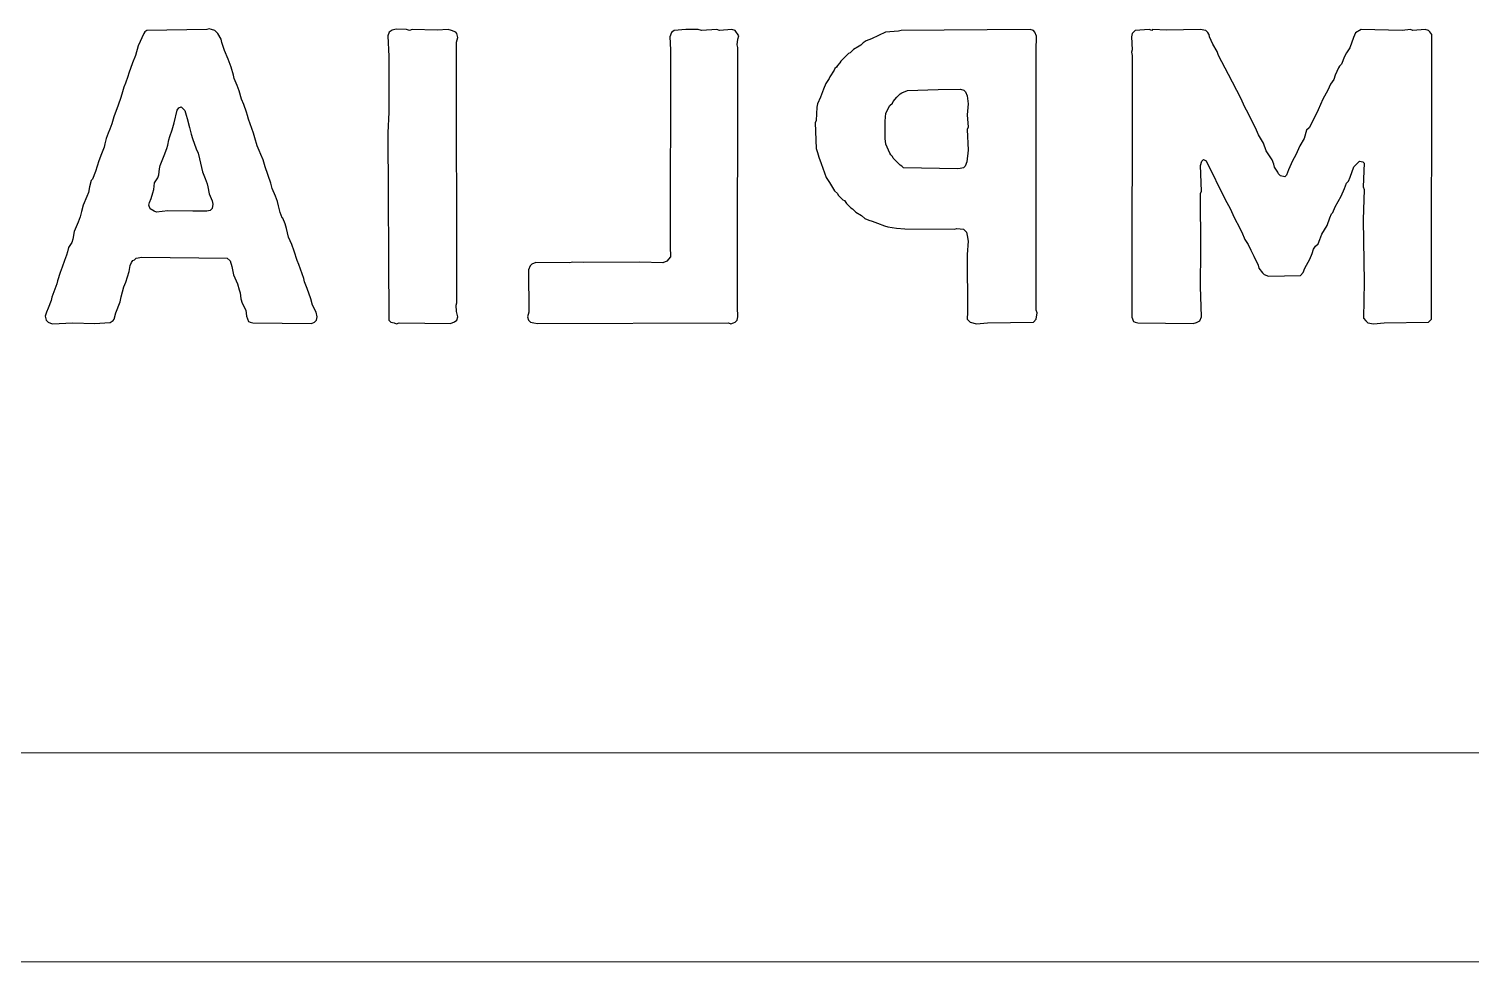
# Model space of a CAD drawing. Header units: inches. Extents: x 0 to 355, y -10 to 78.
# Drawn here: x 78.336 to 80.414, y 32.8 to 34.145 of the extents above; entities that cross this region are included whole.
import ezdxf

# ---------------------------------------------------------------- set-up
doc = ezdxf.new("R2010")
doc.units = ezdxf.units.IN
doc.layers.add('Bottom Overlay', color=54, linetype='Continuous')

msp = doc.modelspace()

# ---------------------------------------------------------------- linework, layer by layer
at = {"layer": 'Bottom Overlay'}
for p, q in [((78.5056, 34.1425), (78.5027, 34.1407)), ((78.592, 34.1437), (78.5056, 34.1425)), ((78.5956, 34.1449), (78.592, 34.1437)), ((78.5991, 34.1437), (78.5956, 34.1449)), ((78.6039, 34.1425), (78.5991, 34.1437)), ((78.608, 34.1384), (78.6039, 34.1425)), ((78.859, 34.1431), (78.8548, 34.1401)), ((78.8649, 34.1443), (78.859, 34.1431)), ((78.8797, 34.1437), (78.8649, 34.1443)), ((78.8844, 34.1425), (78.8797, 34.1437)), ((78.888, 34.1437), (78.8844, 34.1425)), ((78.9241, 34.1431), (78.888, 34.1437)), ((78.9401, 34.1437), (78.9241, 34.1431)), ((78.9448, 34.1425), (78.9401, 34.1437)), ((78.9507, 34.1401), (78.9448, 34.1425)), ((79.2656, 34.1425), (79.2615, 34.1396)), ((79.2822, 34.1437), (79.2656, 34.1425)), ((79.2834, 34.1437), (79.2822, 34.1437)), ((79.3, 34.1437), (79.2834, 34.1437)), ((79.3047, 34.1425), (79.3, 34.1437)), ((79.3272, 34.1437), (79.3047, 34.1425)), ((79.3308, 34.1425), (79.3272, 34.1437)), ((79.3485, 34.1437), (79.3308, 34.1425)), ((79.3532, 34.1425), (79.3485, 34.1437)), ((79.3586, 34.1348), (79.3532, 34.1425)), ((79.5924, 34.1425), (79.5888, 34.1413)), ((79.7782, 34.1437), (79.5924, 34.1425)), ((79.783, 34.1425), (79.7782, 34.1437)), ((79.7853, 34.1401), (79.783, 34.1425)), ((79.9298, 34.1425), (79.9256, 34.1384)), ((79.9499, 34.1437), (79.9298, 34.1425)), ((79.9535, 34.1425), (79.9499, 34.1437)), ((79.9546, 34.1437), (79.9535, 34.1425)), ((79.9754, 34.1431), (79.9546, 34.1437)), ((80.0233, 34.1437), (79.9754, 34.1431)), ((80.0316, 34.1425), (80.0233, 34.1437)), ((80.0345, 34.1396), (80.0316, 34.1425)), ((80.2553, 34.1437), (80.247, 34.139)), ((80.3145, 34.1425), (80.2553, 34.1437)), ((80.3264, 34.1437), (80.3145, 34.1425)), ((80.3299, 34.1425), (80.3264, 34.1437)), ((80.3477, 34.1437), (80.3299, 34.1425)), ((80.3524, 34.1425), (80.3477, 34.1437)), ((80.3542, 34.1407), (80.3524, 34.1425)), ((78.5015, 34.1384), (78.4932, 34.1206)), ((78.5027, 34.1407), (78.5015, 34.1384)), ((78.6128, 34.1301), (78.608, 34.1384)), ((78.6139, 34.1253), (78.6128, 34.1301)), ((78.6175, 34.1135), (78.6139, 34.1253)), ((78.8548, 34.1401), (78.8531, 34.1348)), ((78.8531, 34.1348), (78.8543, 34.1052)), ((78.9525, 34.1384), (78.9507, 34.1401)), ((78.9519, 34.1259), (78.9537, 34.1324)), ((78.9525, 33.7501), (78.9519, 34.1259)), ((78.9537, 34.1324), (78.9525, 34.1384)), ((79.2615, 34.1396), (79.2591, 34.1336)), ((79.2591, 34.1336), (79.2603, 34.1147)), ((79.3562, 34.1218), (79.3574, 34.1301)), ((79.3574, 34.1182), (79.3562, 34.1218)), ((79.3574, 34.1301), (79.3586, 34.1348)), ((79.5379, 34.1248), (79.5344, 34.1212)), ((79.5421, 34.1277), (79.5379, 34.1248)), ((79.5498, 34.1307), (79.5421, 34.1277)), ((79.5699, 34.1401), (79.5498, 34.1307)), ((79.5888, 34.1413), (79.5699, 34.1401)), ((79.7877, 34.1342), (79.7853, 34.1401)), ((79.7871, 34.1135), (79.7877, 34.1342)), ((79.9256, 34.1384), (79.9245, 34.1336)), ((79.9245, 34.1336), (79.9256, 34.1147)), ((80.0357, 34.1372), (80.0345, 34.1396)), ((80.0363, 34.1366), (80.0357, 34.1372)), ((80.0369, 34.1336), (80.0363, 34.1366)), ((80.0417, 34.123), (80.0369, 34.1336)), ((80.0476, 34.1123), (80.0417, 34.123)), ((80.2441, 34.1324), (80.2388, 34.1176)), ((80.247, 34.139), (80.2441, 34.1324)), ((80.3571, 34.1366), (80.3542, 34.1407)), ((80.3566, 33.7264), (80.3571, 34.1366)), ((78.4896, 34.1064), (78.4849, 34.0957)), ((78.4932, 34.1206), (78.4896, 34.1064)), ((78.6228, 34.1011), (78.6175, 34.1135)), ((78.627, 34.0898), (78.6228, 34.1011)), ((78.8543, 34.1052), (78.8543, 34.0259)), ((79.2603, 34.1147), (79.2597, 33.8312)), ((79.3568, 33.7436), (79.3574, 34.1182)), ((79.5166, 34.1094), (79.5054, 34.0981)), ((79.519, 34.1105), (79.5166, 34.1094)), ((79.5237, 34.1153), (79.519, 34.1105)), ((79.532, 34.12), (79.5237, 34.1153)), ((79.5344, 34.1212), (79.532, 34.12)), ((79.7871, 34.1123), (79.7871, 34.1135)), ((79.7871, 33.7394), (79.7871, 34.1123)), ((79.9256, 34.1147), (79.9245, 34.1111)), ((79.9245, 34.1111), (79.9256, 34.1064)), ((79.9256, 34.1064), (79.925, 33.7294)), ((80.0499, 34.1064), (80.0476, 34.1123)), ((80.0641, 34.0792), (80.0499, 34.1064)), ((80.2311, 34.1052), (80.2269, 34.094)), ((80.234, 34.1105), (80.2311, 34.1052)), ((80.2388, 34.1176), (80.234, 34.1105)), ((78.4796, 34.081), (78.4784, 34.0762)), ((78.4849, 34.0957), (78.4796, 34.081)), ((78.6305, 34.078), (78.627, 34.0898)), ((79.4959, 34.0851), (79.49, 34.0756)), ((79.4971, 34.0875), (79.4959, 34.0851)), ((79.4994, 34.0898), (79.4971, 34.0875)), ((79.5006, 34.0922), (79.4994, 34.0898)), ((79.5042, 34.0957), (79.5006, 34.0922)), ((79.5054, 34.0981), (79.5042, 34.0957)), ((80.2228, 34.0886), (80.218, 34.078)), ((80.224, 34.091), (80.2228, 34.0886)), ((80.2269, 34.094), (80.224, 34.091)), ((78.4725, 34.0608), (78.4707, 34.0543)), ((78.4748, 34.0667), (78.4725, 34.0608)), ((78.4784, 34.0762), (78.4748, 34.0667)), ((78.6317, 34.0733), (78.6305, 34.078)), ((78.6358, 34.0632), (78.6317, 34.0733)), ((78.6388, 34.0555), (78.6358, 34.0632)), ((79.4841, 34.0662), (79.4805, 34.0579)), ((79.4888, 34.0733), (79.4841, 34.0662)), ((79.49, 34.0756), (79.4888, 34.0733)), ((80.0819, 34.0448), (80.0641, 34.0792)), ((80.2109, 34.065), (80.2074, 34.0567)), ((80.2157, 34.0721), (80.2109, 34.065)), ((80.218, 34.078), (80.2157, 34.0721)), ((78.4683, 34.046), (78.4642, 34.0348)), ((78.4707, 34.0543), (78.4683, 34.046)), ((78.6423, 34.0437), (78.6388, 34.0555)), ((78.6453, 34.036), (78.6423, 34.0437)), ((79.4764, 34.0466), (79.4722, 34.0366)), ((79.4805, 34.0579), (79.4764, 34.0466)), ((79.58, 34.0377), (79.5811, 34.0401)), ((79.5811, 34.0401), (79.5865, 34.0466)), ((79.5865, 34.0466), (79.5912, 34.0514)), ((79.5912, 34.0514), (79.5936, 34.0525)), ((79.5936, 34.0525), (79.6019, 34.0561)), ((79.6019, 34.0561), (79.6457, 34.0573)), ((79.6457, 34.0573), (79.6782, 34.0579)), ((79.6782, 34.0579), (79.6829, 34.0567)), ((79.6829, 34.0567), (79.6853, 34.0543)), ((79.6853, 34.0543), (79.6877, 34.0484)), ((79.6877, 34.0484), (79.6889, 34.0366)), ((80.0878, 34.0318), (80.0819, 34.0448)), ((80.2003, 34.0437), (80.1932, 34.0283)), ((80.2074, 34.0567), (80.2003, 34.0437)), ((78.4583, 34.0182), (78.4553, 34.0081)), ((78.4642, 34.0348), (78.4583, 34.0182)), ((78.5453, 34.0093), (78.5494, 34.0277)), ((78.5494, 34.0277), (78.5518, 34.0312)), ((78.5518, 34.0312), (78.5553, 34.0324)), ((78.5553, 34.0324), (78.5607, 34.0271)), ((78.5607, 34.0271), (78.5624, 34.0206)), ((78.5624, 34.0206), (78.5636, 34.0158)), ((78.6494, 34.0247), (78.6453, 34.036)), ((78.6506, 34.02), (78.6494, 34.0247)), ((78.6524, 34.0147), (78.6506, 34.02)), ((78.8543, 34.0247), (78.8531, 33.9951)), ((78.8543, 34.0259), (78.8543, 34.0247)), ((79.471, 34.0318), (79.4699, 34.0129)), ((79.4722, 34.0366), (79.471, 34.0318)), ((79.5693, 34.0117), (79.5705, 34.0235)), ((79.5705, 34.0235), (79.5764, 34.0342)), ((79.5764, 34.0342), (79.58, 34.0377)), ((79.6889, 34.0366), (79.6877, 34.0212)), ((79.6877, 34.0212), (79.6889, 34.0034)), ((80.0926, 34.0235), (80.0878, 34.0318)), ((80.1044, 33.9987), (80.0926, 34.0235)), ((80.1932, 34.0283), (80.1849, 34.0105)), ((78.4523, 34.0005), (78.45, 33.9945)), ((78.4553, 34.0081), (78.4523, 34.0005)), ((78.5388, 33.9898), (78.5423, 33.9993)), ((78.5423, 33.9993), (78.5453, 34.0093)), ((78.5636, 34.0158), (78.5672, 34.0028)), ((78.5672, 34.0028), (78.5695, 33.9933)), ((78.6595, 33.9945), (78.6524, 34.0147)), ((79.4699, 34.0129), (79.4687, 34.0093)), ((79.4687, 34.0093), (79.4699, 33.9726)), ((79.5693, 34.0105), (79.5693, 34.0117)), ((79.5693, 33.9868), (79.5693, 34.0105)), ((79.6889, 34.0034), (79.6877, 33.9999)), ((79.6877, 33.9999), (79.6889, 33.9703)), ((80.1074, 33.9922), (80.1044, 33.9987)), ((80.1766, 33.9987), (80.1731, 33.9868)), ((80.1802, 34.0022), (80.1766, 33.9987)), ((80.1849, 34.0105), (80.1802, 34.0022)), ((78.4452, 33.9791), (78.4441, 33.9744)), ((78.447, 33.9868), (78.4452, 33.9791)), ((78.45, 33.9945), (78.447, 33.9868)), ((78.5346, 33.9726), (78.5358, 33.9774)), ((78.5358, 33.9774), (78.5376, 33.9851)), ((78.5376, 33.9851), (78.5388, 33.9898)), ((78.5695, 33.9933), (78.5713, 33.9868)), ((78.5713, 33.9868), (78.5766, 33.972)), ((78.6613, 33.988), (78.6595, 33.9945)), ((78.6648, 33.9762), (78.6613, 33.988)), ((78.6678, 33.9697), (78.6648, 33.9762)), ((78.8531, 33.9951), (78.8543, 33.7252)), ((79.5705, 33.9786), (79.5693, 33.9868)), ((79.5764, 33.9655), (79.5705, 33.9786)), ((80.1145, 33.9803), (80.1074, 33.9922)), ((80.1186, 33.9691), (80.1145, 33.9803)), ((80.1671, 33.9762), (80.1612, 33.9632)), ((80.1731, 33.9868), (80.1671, 33.9762)), ((78.4405, 33.9649), (78.4364, 33.9549)), ((78.4441, 33.9744), (78.4405, 33.9649)), ((78.5251, 33.9478), (78.5305, 33.9626)), ((78.5305, 33.9626), (78.5346, 33.9726)), ((78.5766, 33.972), (78.5796, 33.9655)), ((78.5796, 33.9655), (78.5814, 33.9578)), ((78.5814, 33.9578), (78.5861, 33.9389)), ((78.6702, 33.9637), (78.6678, 33.9697)), ((78.6731, 33.9561), (78.6702, 33.9637)), ((78.6761, 33.946), (78.6731, 33.9561)), ((79.4699, 33.9726), (79.4722, 33.9667)), ((79.4722, 33.9667), (79.474, 33.9602)), ((79.474, 33.9602), (79.4775, 33.9507)), ((79.5776, 33.9632), (79.5764, 33.9655)), ((79.58, 33.9608), (79.5776, 33.9632)), ((79.5811, 33.9584), (79.58, 33.9608)), ((79.5912, 33.9484), (79.5811, 33.9584)), ((79.6889, 33.9703), (79.6871, 33.9531)), ((80.0257, 33.9543), (80.028, 33.9566)), ((80.028, 33.9566), (80.0322, 33.9549)), ((80.1233, 33.962), (80.1186, 33.9691)), ((80.1269, 33.9561), (80.1233, 33.962)), ((80.1293, 33.9501), (80.1269, 33.9561)), ((80.1612, 33.9632), (80.1565, 33.9549)), ((78.4316, 33.9395), (78.4275, 33.9282)), ((78.4364, 33.9549), (78.4316, 33.9395)), ((78.5216, 33.93), (78.5228, 33.9347)), ((78.5228, 33.9347), (78.524, 33.943)), ((78.524, 33.943), (78.5251, 33.9478)), ((78.5861, 33.9389), (78.5897, 33.9294)), ((78.6844, 33.9223), (78.6761, 33.946)), ((79.4775, 33.9507), (79.4846, 33.9306)), ((79.5936, 33.9472), (79.5912, 33.9484)), ((79.5959, 33.9448), (79.5936, 33.9472)), ((79.6735, 33.943), (79.5959, 33.9448)), ((79.6776, 33.9436), (79.6735, 33.943)), ((79.6824, 33.9448), (79.6776, 33.9436)), ((79.6847, 33.9472), (79.6824, 33.9448)), ((79.6871, 33.9531), (79.6847, 33.9472)), ((80.0239, 33.9478), (80.0257, 33.9543)), ((80.0251, 33.9111), (80.0239, 33.9478)), ((80.0322, 33.9549), (80.0594, 33.8992)), ((80.1304, 33.9454), (80.1293, 33.9501)), ((80.1352, 33.9383), (80.1304, 33.9454)), ((80.1364, 33.9359), (80.1352, 33.9383)), ((80.1393, 33.933), (80.1364, 33.9359)), ((80.1506, 33.9418), (80.1476, 33.9342)), ((80.1565, 33.9549), (80.1506, 33.9418)), ((80.2394, 33.9312), (80.2447, 33.946)), ((80.2447, 33.946), (80.253, 33.9543)), ((80.253, 33.9543), (80.2577, 33.9531)), ((80.2577, 33.9531), (80.2595, 33.9513)), ((80.2595, 33.9513), (80.2583, 33.917)), ((78.4233, 33.917), (78.4216, 33.9093)), ((78.4257, 33.9265), (78.4233, 33.917)), ((78.4275, 33.9282), (78.4257, 33.9265)), ((78.5157, 33.9134), (78.5169, 33.9229)), ((78.5169, 33.9229), (78.5216, 33.93)), ((78.5897, 33.9294), (78.5926, 33.9217)), ((78.5926, 33.9217), (78.5938, 33.917)), ((78.5938, 33.917), (78.5956, 33.9069)), ((78.6861, 33.9146), (78.6844, 33.9223)), ((78.6909, 33.904), (78.6861, 33.9146)), ((79.4846, 33.9306), (79.4894, 33.9235)), ((79.4894, 33.9235), (79.4965, 33.9117)), ((80.1452, 33.9318), (80.1393, 33.933)), ((80.1476, 33.9342), (80.1452, 33.9318)), ((80.2263, 33.904), (80.2311, 33.9146)), ((80.2311, 33.9146), (80.234, 33.9223)), ((80.234, 33.9223), (80.237, 33.9253)), ((80.237, 33.9253), (80.2394, 33.9312)), ((80.2583, 33.917), (80.2595, 33.9134)), ((78.4192, 33.9034), (78.4139, 33.8909)), ((78.4216, 33.9093), (78.4192, 33.9034)), ((78.5086, 33.8909), (78.5098, 33.8945)), ((78.5098, 33.8945), (78.5121, 33.9004)), ((78.5121, 33.9004), (78.5145, 33.9087)), ((78.5145, 33.9087), (78.5157, 33.9134)), ((78.5956, 33.9069), (78.5997, 33.8969)), ((78.5997, 33.8969), (78.6009, 33.8921)), ((78.6938, 33.8963), (78.6909, 33.904)), ((78.6956, 33.8898), (78.6938, 33.8963)), ((79.4965, 33.9117), (79.5006, 33.9075)), ((79.5006, 33.9075), (79.5018, 33.9052)), ((79.5018, 33.9052), (79.5083, 33.8986)), ((79.5083, 33.8986), (79.5107, 33.8975)), ((79.5107, 33.8975), (79.5137, 33.8933)), ((79.5137, 33.8933), (79.5202, 33.8868)), ((80.0239, 33.9075), (80.0251, 33.9111)), ((80.0245, 33.8264), (80.0239, 33.9075)), ((80.0594, 33.8992), (80.0665, 33.8862)), ((80.218, 33.8886), (80.2263, 33.904)), ((80.2595, 33.9134), (80.2583, 33.8696)), ((78.4097, 33.8738), (78.4068, 33.8661)), ((78.4115, 33.8815), (78.4097, 33.8738)), ((78.4139, 33.8909), (78.4115, 33.8815)), ((78.5103, 33.8856), (78.5086, 33.8909)), ((78.5163, 33.8821), (78.5103, 33.8856)), ((78.5198, 33.8809), (78.5163, 33.8821)), ((78.5358, 33.8827), (78.5198, 33.8809)), ((78.5719, 33.8821), (78.5358, 33.8827)), ((78.592, 33.8821), (78.5719, 33.8821)), ((78.5968, 33.8832), (78.592, 33.8821)), ((78.5997, 33.8862), (78.5968, 33.8832)), ((78.6009, 33.8921), (78.5997, 33.8862)), ((78.698, 33.8803), (78.6956, 33.8898)), ((78.7009, 33.8726), (78.698, 33.8803)), ((78.7015, 33.872), (78.7009, 33.8726)), ((79.5202, 33.8868), (79.5225, 33.8856)), ((79.5225, 33.8856), (79.5273, 33.8809)), ((79.5273, 33.8809), (79.5356, 33.8761)), ((79.5356, 33.8761), (79.5403, 33.8714)), ((80.0665, 33.8862), (80.0724, 33.8732)), ((80.0724, 33.8732), (80.0807, 33.8578)), ((80.2062, 33.8613), (80.2103, 33.8726)), ((80.2103, 33.8726), (80.2127, 33.8785)), ((80.2127, 33.8785), (80.2145, 33.8803)), ((80.2145, 33.8803), (80.218, 33.8886)), ((78.4008, 33.8531), (78.3991, 33.8418)), ((78.4068, 33.8661), (78.4008, 33.8531)), ((78.7051, 33.8637), (78.7015, 33.872)), ((78.7069, 33.8572), (78.7051, 33.8637)), ((78.7098, 33.8448), (78.7069, 33.8572)), ((79.5403, 33.8714), (79.5462, 33.869)), ((79.5462, 33.869), (79.5509, 33.8679)), ((79.5509, 33.8679), (79.5586, 33.8649)), ((79.5586, 33.8649), (79.5687, 33.8608)), ((79.5687, 33.8608), (79.5734, 33.8596)), ((79.5734, 33.8596), (79.5859, 33.8578)), ((79.5859, 33.8578), (79.5977, 33.8566)), ((79.5977, 33.8566), (79.6693, 33.856)), ((79.6693, 33.856), (79.6729, 33.8572)), ((79.6729, 33.8572), (79.6824, 33.856)), ((79.6824, 33.856), (79.6865, 33.8519)), ((79.6865, 33.8519), (79.6877, 33.8471)), ((80.0807, 33.8578), (80.0843, 33.8495)), ((80.1985, 33.8489), (80.2027, 33.8554)), ((80.2027, 33.8554), (80.2062, 33.8613)), ((80.2583, 33.8696), (80.2595, 33.7797)), ((78.3979, 33.8371), (78.3931, 33.83)), ((78.3991, 33.8418), (78.3979, 33.8371)), ((78.7146, 33.8341), (78.7098, 33.8448)), ((78.7181, 33.8246), (78.7146, 33.8341)), ((79.2597, 33.8312), (79.2603, 33.8164)), ((79.6877, 33.8471), (79.6889, 33.8389)), ((79.6889, 33.8389), (79.6877, 33.8199)), ((80.0843, 33.8495), (80.0866, 33.8436)), ((80.0866, 33.8436), (80.0878, 33.8412)), ((80.0878, 33.8412), (80.0926, 33.8341)), ((80.0926, 33.8341), (80.0961, 33.8258)), ((80.1867, 33.8276), (80.1896, 33.8318)), ((80.1896, 33.8318), (80.1932, 33.8353)), ((80.1932, 33.8353), (80.1956, 33.8412)), ((80.1956, 33.8412), (80.1985, 33.8489)), ((78.3872, 33.811), (78.3837, 33.8016)), ((78.3902, 33.8187), (78.3872, 33.811)), ((78.3914, 33.8235), (78.3902, 33.8187)), ((78.3931, 33.83), (78.3914, 33.8235)), ((78.4837, 33.8081), (78.4855, 33.811)), ((78.4855, 33.811), (78.4879, 33.8122)), ((78.4879, 33.8122), (78.4902, 33.8146)), ((78.4902, 33.8146), (78.4985, 33.8158)), ((78.4985, 33.8158), (78.6216, 33.8146)), ((78.6216, 33.8146), (78.6258, 33.8104)), ((78.6258, 33.8104), (78.6281, 33.8022)), ((78.7223, 33.811), (78.7181, 33.8246)), ((78.7246, 33.8051), (78.7223, 33.811)), ((79.255, 33.8099), (79.2491, 33.8075)), ((79.2603, 33.8164), (79.255, 33.8099)), ((79.6877, 33.8199), (79.6883, 33.7365)), ((80.0239, 33.7737), (80.0245, 33.8264)), ((80.0961, 33.8258), (80.1008, 33.8175)), ((80.1008, 33.8175), (80.1068, 33.8045)), ((80.1742, 33.7998), (80.1813, 33.8128)), ((80.1813, 33.8128), (80.1849, 33.8211)), ((80.1849, 33.8211), (80.1867, 33.8276)), ((78.3807, 33.7939), (78.3772, 33.782)), ((78.3837, 33.8016), (78.3807, 33.7939)), ((78.4754, 33.7797), (78.4802, 33.7951)), ((78.4802, 33.7951), (78.4819, 33.8039)), ((78.4819, 33.8039), (78.4837, 33.8081)), ((78.6281, 33.8022), (78.6293, 33.7974)), ((78.6293, 33.7974), (78.6305, 33.7903)), ((78.6305, 33.7903), (78.6364, 33.7773)), ((78.7317, 33.785), (78.7246, 33.8051)), ((79.0579, 33.8033), (79.0555, 33.7974)), ((79.0555, 33.7974), (79.0561, 33.7365)), ((79.0602, 33.8057), (79.0579, 33.8033)), ((79.0662, 33.8081), (79.0602, 33.8057)), ((79.1153, 33.8075), (79.0662, 33.8081)), ((79.1188, 33.8087), (79.1153, 33.8075)), ((79.1348, 33.8081), (79.1188, 33.8087)), ((79.2159, 33.8087), (79.1348, 33.8081)), ((79.2491, 33.8075), (79.2159, 33.8087)), ((80.1068, 33.8045), (80.1079, 33.7998)), ((80.1079, 33.7998), (80.1133, 33.7933)), ((80.1133, 33.7933), (80.1156, 33.7909)), ((80.1156, 33.7909), (80.1216, 33.7885)), ((80.1216, 33.7885), (80.1677, 33.7897)), ((80.1677, 33.7897), (80.1719, 33.7939)), ((80.1719, 33.7939), (80.1742, 33.7998)), ((78.376, 33.7773), (78.3718, 33.766)), ((78.3772, 33.782), (78.376, 33.7773)), ((78.4689, 33.7589), (78.4725, 33.7732)), ((78.4725, 33.7732), (78.4754, 33.7797)), ((78.6364, 33.7773), (78.6388, 33.769)), ((78.6388, 33.769), (78.64, 33.7643)), ((78.7329, 33.7803), (78.7317, 33.785)), ((78.7365, 33.7708), (78.7329, 33.7803)), ((78.7418, 33.756), (78.7365, 33.7708)), ((80.0251, 33.7299), (80.0239, 33.7737)), ((80.2595, 33.7797), (80.2589, 33.7282)), ((78.3677, 33.7536), (78.3636, 33.7424)), ((78.3689, 33.7584), (78.3677, 33.7536)), ((78.3718, 33.766), (78.3689, 33.7584)), ((78.4612, 33.7359), (78.4671, 33.7513)), ((78.4671, 33.7513), (78.4689, 33.7589)), ((78.64, 33.7643), (78.6412, 33.756)), ((78.6412, 33.756), (78.6429, 33.7495)), ((78.6429, 33.7495), (78.6483, 33.7394)), ((78.7442, 33.7465), (78.7418, 33.756)), ((78.9513, 33.7465), (78.9525, 33.7501)), ((78.3612, 33.7365), (78.3594, 33.7311)), ((78.3594, 33.7311), (78.3606, 33.7252)), ((78.3636, 33.7424), (78.3612, 33.7365)), ((78.4588, 33.7264), (78.4612, 33.7359)), ((78.6483, 33.7394), (78.6494, 33.7311)), ((78.6494, 33.7311), (78.6524, 33.7234)), ((78.7495, 33.7365), (78.7442, 33.7465)), ((78.7513, 33.7299), (78.7495, 33.7365)), ((78.7501, 33.7252), (78.7513, 33.7299)), ((78.9519, 33.7376), (78.9513, 33.7465)), ((78.9537, 33.7299), (78.9519, 33.7376)), ((78.9525, 33.7252), (78.9537, 33.7299)), ((79.0561, 33.7365), (79.0543, 33.7299)), ((79.0543, 33.7299), (79.0555, 33.7252)), ((79.3562, 33.7252), (79.3574, 33.7299)), ((79.3574, 33.7299), (79.3568, 33.7436)), ((79.6883, 33.7365), (79.6877, 33.7264)), ((79.7883, 33.7359), (79.7871, 33.7394)), ((79.7871, 33.7264), (79.7883, 33.7359)), ((79.925, 33.7294), (79.9274, 33.7234)), ((80.0227, 33.724), (80.0251, 33.7299)), ((80.2589, 33.7282), (80.2618, 33.724)), ((78.3606, 33.7252), (78.3636, 33.7222)), ((78.3636, 33.7222), (78.3695, 33.7199)), ((78.3695, 33.7199), (78.3991, 33.7211)), ((78.3991, 33.7211), (78.4304, 33.7205)), ((78.4304, 33.7205), (78.4529, 33.7217)), ((78.4529, 33.7217), (78.4571, 33.7246)), ((78.4571, 33.7246), (78.4588, 33.7264)), ((78.6524, 33.7234), (78.6548, 33.7222)), ((78.6548, 33.7222), (78.6583, 33.7211)), ((78.6583, 33.7211), (78.743, 33.7205)), ((78.743, 33.7205), (78.7471, 33.7222)), ((78.7471, 33.7222), (78.7501, 33.7252)), ((78.8543, 33.7252), (78.8572, 33.7222)), ((78.8572, 33.7222), (78.862, 33.7211)), ((78.862, 33.7211), (78.8655, 33.7199)), ((78.8655, 33.7199), (78.8691, 33.7211)), ((78.8691, 33.7211), (78.943, 33.7205)), ((78.943, 33.7205), (78.949, 33.7228)), ((78.949, 33.7228), (78.9525, 33.7252)), ((79.0555, 33.7252), (79.0585, 33.7222)), ((79.0585, 33.7222), (79.0632, 33.7211)), ((79.0632, 33.7211), (79.0685, 33.7205)), ((79.0685, 33.7205), (79.3438, 33.7211)), ((79.3438, 33.7211), (79.3473, 33.7199)), ((79.3473, 33.7199), (79.3509, 33.7211)), ((79.3509, 33.7211), (79.3532, 33.7222)), ((79.3532, 33.7222), (79.3562, 33.7252)), ((79.6877, 33.7264), (79.6918, 33.7222)), ((79.6918, 33.7222), (79.7013, 33.7199)), ((79.7013, 33.7199), (79.7167, 33.7211)), ((79.7167, 33.7211), (79.783, 33.7222)), ((79.783, 33.7222), (79.7871, 33.7264)), ((79.9274, 33.7234), (79.9298, 33.7222)), ((79.9298, 33.7222), (79.9333, 33.7211)), ((79.9333, 33.7211), (80.0132, 33.7205)), ((80.0132, 33.7205), (80.018, 33.7217)), ((80.018, 33.7217), (80.0227, 33.724)), ((80.2618, 33.724), (80.2648, 33.7211)), ((80.2648, 33.7211), (80.2731, 33.7199)), ((80.2731, 33.7199), (80.2885, 33.7211)), ((80.2885, 33.7211), (80.3524, 33.7222)), ((80.3524, 33.7222), (80.3566, 33.7264)), ((81.4025, 33.1007), (77.0696, 33.1019)), ((77.0542, 32.8), (81.7446, 32.8012))]:
    msp.add_line(p, q, dxfattribs=at)

doc.saveas('drawing.dxf')
